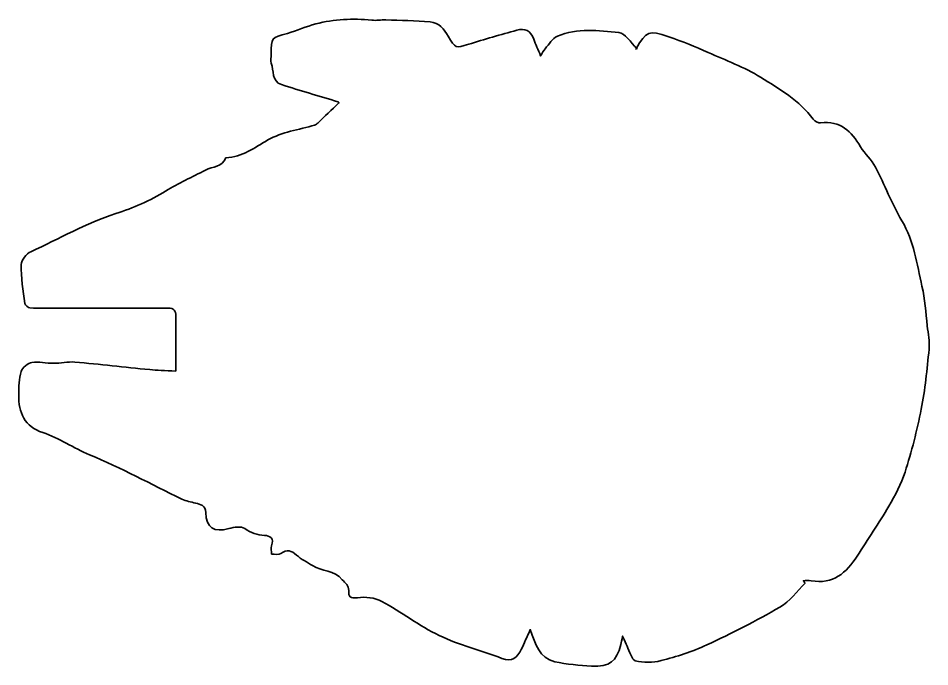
# Model space of a CAD drawing. Header units: inches. Extents: x 839 to 1297, y 408 to 734.
import ezdxf

# ---------------------------------------------------------------- set-up
doc = ezdxf.new("R2010")
doc.units = ezdxf.units.IN
doc.header["$MEASUREMENT"] = 0
doc.layers.add('Layer 1', color=7, linetype='Continuous')

# ---------------------------------------------------------------- blocks, each defined once
blk = doc.blocks.new('block 2')
at = {"layer": 'Layer 1', "color": 7, "lineweight": 35, "true_color": 0xffffff}
for points in [[(917.9, 556.27), (912.33, 556.56), (908.55, 556.61), (904.81, 556.98), (892.25, 558.21), (879.72, 559.7), (867.15, 560.78), (863.61, 561.09), (859.99, 560.17), (856.4, 560.16), (852.79, 560.16), (849.08, 561.2), (845.61, 560.62), (843.52, 560.28), (840.75, 558.03), (840.15, 556.07), (839.02, 552.39), (839.05, 548.3), (838.94, 544.37), (838.7, 535.38), (841.96, 528.34), (851.01, 525.34), (859.33, 522.57), (866.51, 517.55), (874.6, 514.19), (890.41, 507.64), (905.49, 499.36), (920.94, 491.91), (923.08, 490.88), (925.54, 490.45), (927.88, 489.87), (930.5, 489.21), (932.83, 488.73), (932.98, 485.07), (933.28, 477.36), (937.15, 475.02), (944.66, 477.05), (947.22, 477.75), (950.9, 478.4), (952.66, 477.12), (955.83, 474.83), (958.84, 473.91), (962.62, 473.66), (965.1, 473.5), (967.68, 472.13), (966.07, 468.39), (965.56, 467.23), (966.07, 465.62), (966.12, 464.21), (967.72, 464.28), (969.76, 463.75), (970.83, 464.53), (973.92, 466.78), (976.05, 466.04), (978.67, 463.73), (981.06, 461.62), (984.04, 460.19), (986.75, 458.44), (991.36, 455.46), (997.6, 456.47), (1001.7, 451.36), (1003.17, 449.54), (1005.04, 448.55), (1004.93, 445.86), (1004.79, 442.74), (1005.6, 441.8), (1009.35, 442.31), (1013.29, 442.85), (1018.07, 442.3), (1021.53, 440.44), (1031.39, 435.14), (1040.38, 428.11), (1050.45, 423.31), (1060.5, 418.51), (1071.48, 415.69), (1081.98, 411.8), (1086.97, 409.95), (1089.73, 412.14), (1091.71, 416.33), (1093.16, 419.41), (1094.54, 422.53), (1096.23, 426.25), (1099, 418.99), (1100.7, 411.82), (1108.56, 410.13), (1114.62, 408.84), (1120.88, 408.17), (1127.08, 407.94), (1136.32, 407.58), (1139.48, 410.18), (1141.83, 418.77), (1142.1, 419.76), (1142.24, 420.78), (1142.69, 423.05), (1143.77, 420.54), (1144.26, 419.23), (1144.89, 418), (1146.2, 415.41), (1147.13, 411.14), (1149.04, 410.63), (1153.11, 409.54), (1157.91, 409.58), (1162.02, 410.65), (1169.84, 412.69), (1177.67, 415.16), (1184.98, 418.56), (1197.51, 424.4), (1209.89, 430.66), (1221.83, 437.61), (1226.71, 440.46), (1230.3, 445.54), (1234.47, 449.61), (1234.16, 450.02), (1233.85, 450.44), (1233.54, 450.85), (1234.86, 450.85), (1236.22, 451.05), (1237.5, 450.82), (1248.5, 448.87), (1255.24, 454.8), (1260.64, 463.22), (1266, 471.56), (1271.56, 479.78), (1276.58, 488.31), (1279.78, 493.76), (1282.87, 499.48), (1284.75, 505.47), (1288.01, 515.82), (1290.77, 526.39), (1292.86, 537.04), (1294.81, 546.97), (1295.83, 557.11), (1296.79, 567.2), (1297.16, 571.06), (1296.34, 575.06), (1295.89, 578.99), (1295.12, 585.65), (1294.76, 592.43), (1293.25, 598.94), (1290.66, 610.12), (1289.23, 621.59), (1283.12, 631.87), (1278.02, 640.46), (1274.47, 649.96), (1269.81, 658.83), (1267.85, 662.54), (1264.44, 665.45), (1262.3, 669.09), (1257.75, 676.85), (1252.16, 682.32), (1242.25, 681), (1241.1, 680.85), (1239.33, 681.88), (1238.57, 682.9), (1231.61, 692.29), (1221.65, 698.08), (1212.08, 703.99), (1203.86, 709.07), (1194.64, 712.54), (1185.75, 716.46), (1179.23, 719.33), (1172.63, 722.06), (1165.9, 724.34), (1155.73, 727.77), (1154.56, 727.17), (1149.5, 718.32), (1149.4, 718.12), (1148.93, 718.14), (1149.98, 718.43), (1146.57, 721.58), (1143.92, 726.16), (1140.84, 726.47), (1130.53, 727.52), (1119.86, 728.95), (1109.87, 724.68), (1107.37, 723.61), (1105.67, 720.58), (1103.72, 718.35), (1102.89, 717.4), (1102.35, 716.19), (1101.46, 714.74), (1100.16, 717.84), (1098.89, 720.46), (1097.96, 723.18), (1096.5, 727.47), (1093.45, 728.74), (1089.44, 727.64), (1081.34, 725.42), (1073.27, 723.07), (1065.25, 720.56), (1058.65, 718.5), (1058.52, 718.44), (1054.96, 724.59), (1052.87, 728.19), (1050.36, 731.51), (1045.86, 731.84), (1038.44, 732.38), (1031, 732.61), (1023.57, 732.87), (1021.21, 732.96), (1018.8, 732.44), (1016.47, 732.68), (1006.99, 733.68), (997.6, 733.24), (988.4, 730.83), (983.55, 729.56), (978.95, 727.37), (974.11, 726.07), (965.95, 723.87), (965.9, 724.02), (965.9, 715.59), (965.9, 714.09), (965.52, 712.45), (965.99, 711.12), (967.31, 707.34), (966.04, 702), (971.13, 700.32), (980.51, 697.23), (990.03, 694.57), (999.48, 691.67), (999.96, 691.52), (1000.29, 690.87), (999.99, 691.18), (996.24, 687.56), (992.84, 684.26), (989.41, 680.98), (988.95, 680.55), (988.37, 680.14), (987.78, 679.96), (979.9, 677.56), (971.28, 676.48), (964.32, 672.49), (957.48, 668.56), (951.4, 663.8), (943.15, 663.53), (941.34, 658.73), (936.36, 659.22), (932.81, 657.31), (926.18, 653.75), (919.29, 650.81), (912.84, 646.73), (905.16, 641.88), (896.45, 638.32), (887.77, 635.46), (872.84, 630.55), (859.24, 622.85), (845.1, 616.3), (842.85, 615.26), (840.2, 612.05), (840.18, 609.81), (840.1, 603.3), (841.17, 596.77), (842.05, 590.28), (842.17, 589.38), (843.69, 588.04), (844.62, 587.99), (849.13, 587.75), (853.66, 587.87), (858.18, 587.87), (876.85, 587.87), (895.51, 587.84), (914.17, 587.9), (917.01, 587.91), (917.96, 586.69), (917.93, 583.97), (917.85, 574.73), (917.9, 565.49), (917.9, 556.27)], [(917.9, 556.27), (917.9, 565.49), (917.85, 574.73), (917.93, 583.97), (917.96, 586.69), (917.01, 587.91), (914.17, 587.9), (895.51, 587.84), (876.85, 587.87), (858.18, 587.87), (853.66, 587.87), (849.13, 587.75), (844.62, 587.99), (843.69, 588.04), (842.17, 589.38), (842.05, 590.28), (841.17, 596.77), (840.1, 603.3), (840.18, 609.81), (840.2, 612.05), (842.85, 615.26), (845.1, 616.3), (859.24, 622.85), (872.84, 630.55), (887.77, 635.46), (896.45, 638.32), (905.16, 641.88), (912.84, 646.73), (919.29, 650.81), (926.18, 653.75), (932.81, 657.31), (936.36, 659.22), (941.34, 658.73), (943.15, 663.53), (951.4, 663.8), (957.48, 668.56), (964.32, 672.49), (971.28, 676.48), (979.9, 677.56), (987.78, 679.96), (988.37, 680.14), (988.95, 680.55), (989.41, 680.98), (992.84, 684.26), (996.24, 687.56), (999.99, 691.18), (1000.29, 690.87), (999.96, 691.52), (999.48, 691.67), (990.03, 694.57), (980.51, 697.23), (971.13, 700.32), (966.04, 702), (967.31, 707.34), (965.99, 711.12), (965.52, 712.45), (965.9, 714.09), (965.9, 715.59), (965.9, 724.02), (965.95, 723.87), (974.11, 726.07), (978.95, 727.37), (983.55, 729.56), (988.4, 730.83), (997.6, 733.24), (1006.99, 733.68), (1016.47, 732.68), (1018.8, 732.44), (1021.21, 732.96), (1023.57, 732.87), (1031, 732.61), (1038.44, 732.38), (1045.86, 731.84), (1050.36, 731.51), (1052.87, 728.19), (1054.96, 724.59), (1058.52, 718.44), (1058.65, 718.5), (1065.25, 720.56), (1073.27, 723.07), (1081.34, 725.42), (1089.44, 727.64), (1093.45, 728.74), (1096.5, 727.47), (1097.96, 723.18), (1098.89, 720.46), (1100.16, 717.84), (1101.46, 714.74), (1102.35, 716.19), (1102.89, 717.4), (1103.72, 718.35), (1105.67, 720.58), (1107.37, 723.61), (1109.87, 724.68), (1119.86, 728.95), (1130.53, 727.52), (1140.84, 726.47), (1143.92, 726.16), (1146.57, 721.58), (1149.98, 718.43), (1148.93, 718.14), (1149.4, 718.12), (1149.5, 718.32), (1154.56, 727.17), (1155.73, 727.77), (1165.9, 724.34), (1172.63, 722.06), (1179.23, 719.33), (1185.75, 716.46), (1194.64, 712.54), (1203.86, 709.07), (1212.08, 703.99), (1221.65, 698.08), (1231.61, 692.29), (1238.57, 682.9), (1239.33, 681.88), (1241.1, 680.85), (1242.25, 681), (1252.16, 682.32), (1257.75, 676.85), (1262.3, 669.09), (1264.44, 665.45), (1267.85, 662.54), (1269.81, 658.83), (1274.47, 649.96), (1278.02, 640.46), (1283.12, 631.87), (1289.23, 621.59), (1290.66, 610.12), (1293.25, 598.94), (1294.76, 592.43), (1295.12, 585.65), (1295.89, 578.99), (1296.34, 575.06), (1297.16, 571.06), (1296.79, 567.2), (1295.83, 557.11), (1294.81, 546.97), (1292.86, 537.04), (1290.77, 526.39), (1288.01, 515.82), (1284.75, 505.47), (1282.87, 499.48), (1279.78, 493.76), (1276.58, 488.31), (1271.56, 479.78), (1266, 471.56), (1260.64, 463.22), (1255.24, 454.8), (1248.5, 448.87), (1237.5, 450.82), (1236.22, 451.05), (1234.86, 450.85), (1233.54, 450.85), (1233.85, 450.44), (1234.16, 450.02), (1234.47, 449.61), (1230.3, 445.54), (1226.71, 440.46), (1221.83, 437.61), (1209.89, 430.66), (1197.51, 424.4), (1184.98, 418.56), (1177.67, 415.16), (1169.84, 412.69), (1162.02, 410.65), (1157.91, 409.58), (1153.11, 409.54), (1149.04, 410.63), (1147.13, 411.14), (1146.2, 415.41), (1144.89, 418), (1144.26, 419.23), (1143.77, 420.54), (1142.69, 423.05), (1142.24, 420.78), (1142.1, 419.76), (1141.83, 418.77), (1139.48, 410.18), (1136.32, 407.58), (1127.08, 407.94), (1120.88, 408.17), (1114.62, 408.84), (1108.56, 410.13), (1100.7, 411.82), (1099, 418.99), (1096.23, 426.25), (1094.54, 422.53), (1093.16, 419.41), (1091.71, 416.33), (1089.73, 412.14), (1086.97, 409.95), (1081.98, 411.8), (1071.48, 415.69), (1060.5, 418.51), (1050.45, 423.31), (1040.38, 428.11), (1031.39, 435.14), (1021.53, 440.44), (1018.07, 442.3), (1013.29, 442.85), (1009.35, 442.31), (1005.6, 441.8), (1004.79, 442.74), (1004.93, 445.86), (1005.04, 448.55), (1003.17, 449.54), (1001.7, 451.36), (997.6, 456.47), (991.36, 455.46), (986.75, 458.44), (984.04, 460.19), (981.06, 461.62), (978.67, 463.73), (976.05, 466.04), (973.92, 466.78), (970.83, 464.53), (969.76, 463.75), (967.72, 464.28), (966.12, 464.21), (966.07, 465.62), (965.56, 467.23), (966.07, 468.39), (967.68, 472.13), (965.1, 473.5), (962.62, 473.66), (958.84, 473.91), (955.83, 474.83), (952.66, 477.12), (950.9, 478.4), (947.22, 477.75), (944.66, 477.05), (937.15, 475.02), (933.28, 477.36), (932.98, 485.07), (932.83, 488.73), (930.5, 489.21), (927.88, 489.87), (925.54, 490.45), (923.08, 490.88), (920.94, 491.91), (905.49, 499.36), (890.41, 507.64), (874.6, 514.19), (866.51, 517.55), (859.33, 522.57), (851.01, 525.34), (841.96, 528.34), (838.7, 535.38), (838.94, 544.37), (839.05, 548.3), (839.02, 552.39), (840.15, 556.07), (840.75, 558.03), (843.52, 560.28), (845.61, 560.62), (849.08, 561.2), (852.79, 560.16), (856.4, 560.16), (859.99, 560.17), (863.61, 561.09), (867.15, 560.78), (879.72, 559.7), (892.25, 558.21), (904.81, 556.98), (908.55, 556.61), (912.33, 556.56), (917.9, 556.27)]]:
    blk.add_open_spline(points, degree=3, knots=[0, 0, 0, 0, 1, 1, 1, 2, 2, 2, 3, 3, 3, 4, 4, 4, 5, 5, 5, 6, 6, 6, 7, 7, 7, 8, 8, 8, 9, 9, 9, 10, 10, 10, 11, 11, 11, 12, 12, 12, 13, 13, 13, 14, 14, 14, 15, 15, 15, 16, 16, 16, 17, 17, 17, 18, 18, 18, 19, 19, 19, 20, 20, 20, 21, 21, 21, 22, 22, 22, 23, 23, 23, 24, 24, 24, 25, 25, 25, 26, 26, 26, 27, 27, 27, 28, 28, 28, 29, 29, 29, 30, 30, 30, 31, 31, 31, 32, 32, 32, 33, 33, 33, 34, 34, 34, 35, 35, 35, 36, 36, 36, 37, 37, 37, 38, 38, 38, 39, 39, 39, 40, 40, 40, 41, 41, 41, 42, 42, 42, 43, 43, 43, 44, 44, 44, 45, 45, 45, 46, 46, 46, 47, 47, 47, 48, 48, 48, 49, 49, 49, 50, 50, 50, 51, 51, 51, 52, 52, 52, 53, 53, 53, 54, 54, 54, 55, 55, 55, 56, 56, 56, 57, 57, 57, 58, 58, 58, 59, 59, 59, 60, 60, 60, 61, 61, 61, 62, 62, 62, 63, 63, 63, 64, 64, 64, 65, 65, 65, 66, 66, 66, 67, 67, 67, 68, 68, 68, 69, 69, 69, 70, 70, 70, 71, 71, 71, 72, 72, 72, 73, 73, 73, 74, 74, 74, 75, 75, 75, 76, 76, 76, 77, 77, 77, 78, 78, 78, 79, 79, 79, 80, 80, 80, 81, 81, 81, 82, 82, 82, 83, 83, 83, 84, 84, 84, 85, 85, 85, 86, 86, 86, 87, 87, 87, 88, 88, 88, 89, 89, 89, 89], dxfattribs=at)

msp = doc.modelspace()

# ---------------------------------------------------------------- block references
at = {"layer": 'Layer 1'}
msp.add_blockref('block 2', (0, 0), dxfattribs=at)

doc.saveas('drawing.dxf')
